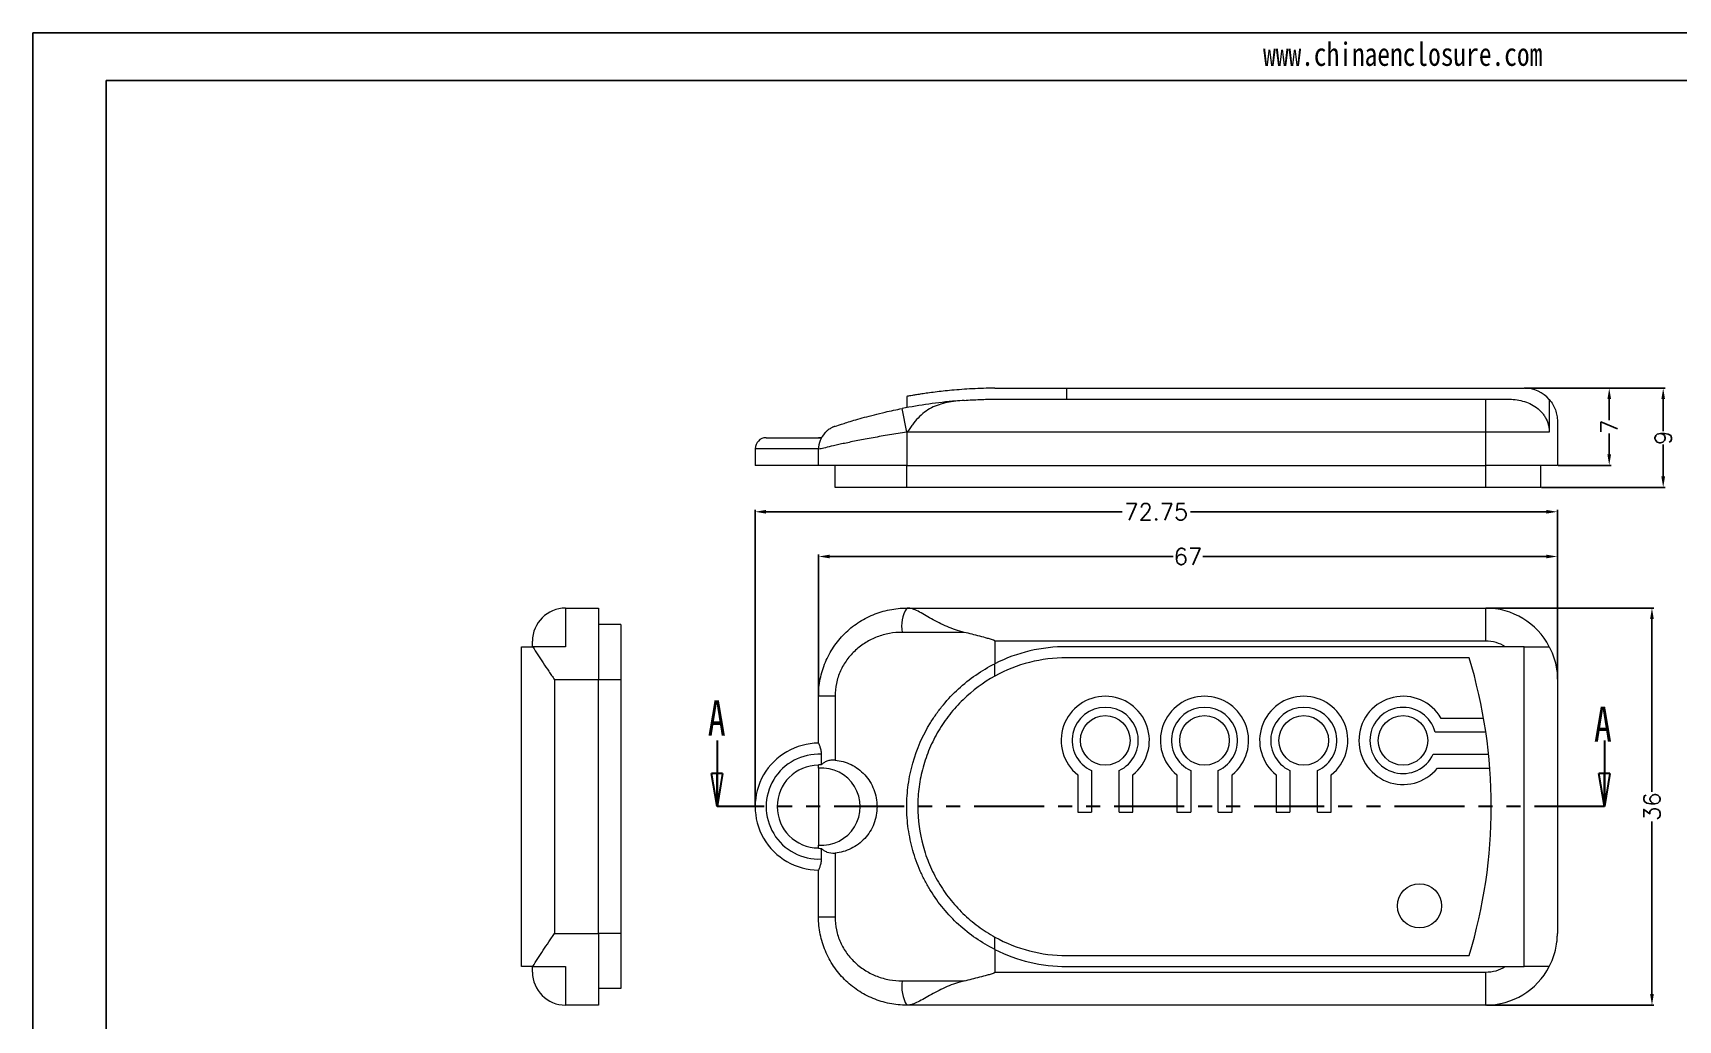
# Model space of a CAD drawing. Header units: inches. Extents: x 1494 to 2102, y 1089 to 1296.
# Drawn here: x 1494 to 1643.2, y 1180.7 to 1270.2 of the extents above; entities that cross this region are included whole.
import ezdxf

# ---------------------------------------------------------------- set-up
doc = ezdxf.new("R2010")
doc.units = ezdxf.units.IN
doc.linetypes.add('PHANTOM', pattern=[12.699999999999998, 6.35, -1.27, 1.27, -1.27, 1.27, -1.27])
doc.layers.add('文字', color=81, linetype='Continuous')
doc.styles.add('SLDTEXTSTYLE0', font='TXT', dxfattribs={"width": 0.75})
doc.styles.get("Standard").update_dxf_attribs({"font": 'txt', "bigfont": 'gbcbig.shx'})
doc.styles.add('宋体', font='', dxfattribs={"width": 0.8, "height": 3.5})
doc.styles.get('宋体').set_extended_font_data('SimSun')
doc.dimstyles.new('1.5', dxfattribs={"dimtxt": 1.5, "dimasz": 1, "dimexe": 0.18, "dimexo": 0.0625, "dimgap": 0.1, "dimtad": 0, "dimzin": 9, "dimdsep": 46, "dimtxsty": 'Standard', "dimcen": 0.5, "dimclrd": 3, "dimclre": 3, "dimadec": 0, "dimazin": 2, "dimtfac": 1, "dimtofl": 0, "dimtmove": 0, "dimatfit": 3, "dimfxl": 0, "dimtolj": 1, "dimtzin": 0, "dimarcsym": 0})

# ---------------------------------------------------------------- blocks, each defined once
blk = doc.blocks.new('_CLOSED')
at = {"color": 0, "linetype": 'ByBlock', "lineweight": -2}
for p, q in [((-1, 0.166667), (0, 0)), ((-1, 0.166667), (-1, -0.166667)), ((0, 0), (-1, -0.166667)), ((0, 0), (-1, 0))]:
    blk.add_line(p, q, dxfattribs=at)
blk = doc.blocks.new('*D107')
at = {"color": 3, "lineweight": -2}
for p, q in [((1565.228236561637, 1210.124779898724), (1565.228236561637, 1222.916693391607)), ((1566.228236561637, 1222.736693391607), (1597.377235360735, 1222.736693391607)), ((1631.226234159833, 1222.736693391607), (1600.077235360735, 1222.736693391607)), ((1632.226234159833, 1211.785548388621), (1632.226234159833, 1222.916693391607))]:
    blk.add_line(p, q, dxfattribs=at)
at = {"color": 3}
for points in [[(1566.228236561637, 1222.903360058274), (1566.228236561637, 1222.57002672494), (1565.228236561637, 1222.736693391607)], [(1631.226234159833, 1222.903360058274), (1631.226234159833, 1222.57002672494), (1632.226234159833, 1222.736693391607)]]:
    blk.add_solid(points, dxfattribs=at)
at = {"layer": 'Defpoints', "color": 0}
for p in [(1632.226234159833, 1222.736693391607), (1632.226234159833, 1211.723048388621), (1565.228236561637, 1210.062279898724)]:
    blk.add_point(p, dxfattribs=at)
at = {"color": 0, "insert": (1598.727235360735, 1222.736693391607), "char_height": 1.5, "attachment_point": 5}
blk.add_mtext('\\A1;67', dxfattribs=at)
blk = doc.blocks.new('*D108')
at = {"color": 3, "lineweight": -2}
for p, q in [((1625.790736561637, 1218.062279898724), (1640.983286377468, 1218.062279898724)), ((1640.803286377468, 1217.062279898724), (1640.803286377468, 1201.412279898724)), ((1640.803286377468, 1183.062279898724), (1640.803286377468, 1198.712279898725)), ((1625.790736561637, 1182.062279898724), (1640.983286377468, 1182.062279898724))]:
    blk.add_line(p, q, dxfattribs=at)
at = {"color": 3}
for points in [[(1640.636619710801, 1217.062279898724), (1640.969953044135, 1217.062279898724), (1640.803286377468, 1218.062279898724)], [(1640.636619710801, 1183.062279898724), (1640.969953044135, 1183.062279898724), (1640.803286377468, 1182.062279898724)]]:
    blk.add_solid(points, dxfattribs=at)
at = {"layer": 'Defpoints', "color": 0}
for p in [(1625.728236561637, 1218.062279898724), (1625.728236561637, 1182.062279898724), (1640.803286377468, 1182.062279898724)]:
    blk.add_point(p, dxfattribs=at)
at = {"color": 0, "insert": (1640.803286377468, 1200.062279898725), "char_height": 1.5, "attachment_point": 5, "rotation": 90}
blk.add_mtext('\\A1;36', dxfattribs=at)
blk = doc.blocks.new('*D109')
at = {"color": 3, "lineweight": -2}
for p, q in [((1629.290736561637, 1238.000797951901), (1637.109672543779, 1238.000797951901)), ((1636.929672543779, 1237.000797951901), (1636.929672543779, 1235.100797951901)), ((1636.929672543779, 1232.000797951901), (1636.929672543779, 1233.900797951901)), ((1632.290736561637, 1231.000797951901), (1637.109672543779, 1231.000797951901))]:
    blk.add_line(p, q, dxfattribs=at)
at = {"color": 3}
for points in [[(1636.763005877112, 1237.000797951901), (1637.096339210446, 1237.000797951901), (1636.929672543779, 1238.000797951901)], [(1636.763005877112, 1232.000797951901), (1637.096339210446, 1232.000797951901), (1636.929672543779, 1231.000797951901)]]:
    blk.add_solid(points, dxfattribs=at)
at = {"layer": 'Defpoints', "color": 0}
for p in [(1629.228236561637, 1238.000797951901), (1636.929672543779, 1238.000797951901), (1632.228236561637, 1231.000797951901)]:
    blk.add_point(p, dxfattribs=at)
at = {"color": 0, "insert": (1636.929672543779, 1234.500797951901), "char_height": 1.5, "attachment_point": 5, "rotation": 90}
blk.add_mtext('\\A1;7', dxfattribs=at)
blk = doc.blocks.new('*D110')
at = {"color": 3, "lineweight": -2}
for p, q in [((1629.290736561637, 1238.000797951901), (1642.002931222787, 1238.000797951901)), ((1641.822931222787, 1237.000797951901), (1641.822931222787, 1234.100797951901)), ((1641.822931222787, 1230.000797951901), (1641.822931222787, 1232.900797951901)), ((1630.790736561637, 1229.000797951901), (1642.002931222787, 1229.000797951901))]:
    blk.add_line(p, q, dxfattribs=at)
at = {"color": 3}
for points in [[(1641.65626455612, 1237.000797951901), (1641.989597889454, 1237.000797951901), (1641.822931222787, 1238.000797951901)], [(1641.65626455612, 1230.000797951901), (1641.989597889454, 1230.000797951901), (1641.822931222787, 1229.000797951901)]]:
    blk.add_solid(points, dxfattribs=at)
at = {"layer": 'Defpoints', "color": 0}
for p in [(1629.228236561637, 1238.000797951901), (1641.822931222787, 1238.000797951901), (1630.728236561637, 1229.000797951901)]:
    blk.add_point(p, dxfattribs=at)
at = {"color": 0, "insert": (1641.822931222787, 1233.500797951901), "char_height": 1.5, "attachment_point": 5, "rotation": 90}
blk.add_mtext('\\A1;9', dxfattribs=at)
blk = doc.blocks.new('*D136')
at = {"color": 3, "lineweight": -2}
for p, q in [((1559.478236561637, 1200.124779898724), (1559.478236561637, 1226.971323463191)), ((1560.478236561637, 1226.791323463191), (1592.753236561638, 1226.791323463191)), ((1631.228236561638, 1226.791323463191), (1598.953236561637, 1226.791323463191)), ((1632.228236561638, 1211.624779898724), (1632.228236561638, 1226.971323463191))]:
    blk.add_line(p, q, dxfattribs=at)
at = {"color": 3}
for points in [[(1560.478236561637, 1226.957990129857), (1560.478236561637, 1226.624656796524), (1559.478236561637, 1226.791323463191)], [(1631.228236561638, 1226.957990129857), (1631.228236561638, 1226.624656796524), (1632.228236561638, 1226.791323463191)]]:
    blk.add_solid(points, dxfattribs=at)
at = {"layer": 'Defpoints', "color": 0}
for p in [(1632.228236561638, 1226.791323463191), (1632.228236561638, 1211.562279898724), (1559.478236561637, 1200.062279898724)]:
    blk.add_point(p, dxfattribs=at)
at = {"color": 0, "insert": (1595.853236561637, 1226.791323463191), "char_height": 1.5, "attachment_point": 5}
blk.add_mtext('\\A1;72.75', dxfattribs=at)

msp = doc.modelspace()

# ---------------------------------------------------------------- linework, layer by layer
for p, q in [((1493.984291489863, 1270.203861969729), (1750.949491317433, 1270.203861969729)), ((1493.984291489863, 1270.203861969729), (1493.984291489863, 1088.511296435085)), ((1500.63353440846, 1265.877848504618), (1746.623477852322, 1265.877848504618)), ((1500.63353440846, 1265.877848504618), (1500.63353440846, 1092.837309900196))]:
    msp.add_line(p, q)
at = {"color": 7, "linetype": 'Continuous', "lineweight": 15}
for p, q in [((1573.228236561637, 1237.25085341516), (1573.228236561637, 1236.234265209667)), ((1581.219318687773, 1238.000797951901), (1581.219318687773, 1238.000758186873)), ((1581.219318687773, 1238.000797951901), (1587.728236561637, 1238.000797951901)), ((1581.228236561637, 1237.000797951901), (1625.728236561637, 1237.000797951901)), ((1587.728236561637, 1238.000797951901), (1587.728236561637, 1237.000797951901)), ((1587.728236561637, 1238.000797951901), (1629.228236561637, 1238.000797951901)), ((1625.728236561637, 1234.0007979519), (1625.728236561637, 1237.000797951901)), ((1625.728236561637, 1237.000797951901), (1627.531012199369, 1237.000797951901)), ((1631.494517858973, 1236.966496067418), (1631.494517858973, 1234.0007979519)), ((1573.228236561637, 1233.994003297047), (1572.809217154518, 1236.153730765145)), ((1573.263333805602, 1234.000797951901), (1573.228236561637, 1233.994003297047)), ((1573.228236561637, 1233.994003297047), (1573.228236561637, 1231.000797951901)), ((1625.728236561637, 1234.0007979519), (1573.263333805602, 1234.000797951901)), ((1625.728236561637, 1231.000797951901), (1625.728236561637, 1234.0007979519)), ((1631.494517858973, 1234.0007979519), (1625.728236561637, 1234.0007979519)), ((1632.228236561637, 1235.0007979519), (1632.228236561637, 1231.000797951901)), ((1559.478236561637, 1232.500797951901), (1559.478236561637, 1231.000797951901)), ((1560.478236561637, 1233.500797951901), (1565.493516322114, 1233.500797951901)), ((1565.493516322114, 1233.500797951901), (1565.228236561637, 1233.500797951901)), ((1565.228236561637, 1231.000797951901), (1565.228236561637, 1232.453488258077)), ((1565.228236561637, 1231.000797951901), (1559.478236561637, 1231.000797951901)), ((1573.228236561637, 1231.000797951901), (1565.228236561637, 1231.000797951901)), ((1566.728236561637, 1229.000797951901), (1566.728236561637, 1231.000797951901)), ((1573.228236561637, 1231.000797951901), (1625.728236561637, 1231.000797951901)), ((1573.228236561637, 1229.000797951901), (1573.228236561637, 1231.000797951901)), ((1632.228236561637, 1231.000797951901), (1625.728236561637, 1231.000797951901)), ((1625.728236561637, 1229.000797951901), (1625.728236561637, 1231.000797951901)), ((1630.728236561637, 1229.000797951901), (1630.728236561637, 1231.000797951901)), ((1573.228236561637, 1229.000797951901), (1566.728236561637, 1229.000797951901)), ((1625.728236561637, 1229.000797951901), (1573.228236561637, 1229.000797951901)), ((1630.728236561637, 1229.000797951901), (1625.728236561637, 1229.000797951901)), ((1542.285381777315, 1218.062279898724), (1542.285381777315, 1214.562279898724)), ((1542.285381777315, 1218.062279898724), (1545.285381777315, 1218.062279898724)), ((1545.285381777315, 1218.062279898724), (1545.285381777315, 1211.562279898724)), ((1573.228236561637, 1218.062279898724), (1573.263333805602, 1218.062279898724)), ((1573.263333805602, 1218.062279898724), (1625.728236561637, 1218.062279898724)), ((1625.728236561637, 1215.062279898724), (1625.728236561637, 1218.062279898724)), ((1547.285381777315, 1216.562279898724), (1545.285381777315, 1216.562279898724)), ((1547.285381777315, 1216.562279898724), (1547.285381777315, 1211.562279898724)), ((1538.285381777315, 1185.562279898724), (1538.285381777315, 1214.562279898724)), ((1538.285381777315, 1214.562279898724), (1539.319683661798, 1214.562279898724)), ((1539.285381777315, 1214.562279898724), (1539.285381777315, 1215.062279898724)), ((1542.285381777315, 1214.562279898724), (1539.319683661798, 1214.562279898724)), ((1578.442669467074, 1215.862279898725), (1572.809217154518, 1215.862279898725)), ((1581.228236561637, 1215.062279898724), (1581.228236561637, 1213.02376129554)), ((1625.728236561637, 1215.062279898724), (1581.228236561637, 1215.062279898724)), ((1629.228236561637, 1214.562279898724), (1587.728236561637, 1214.562279898724)), ((1629.228236561637, 1185.562279898724), (1629.228236561637, 1214.562279898724)), ((1629.228236561637, 1214.562279898724), (1631.494517858973, 1214.562279898724)), ((1581.219318687773, 1211.889536051835), (1581.219318687773, 1213.019285266914)), ((1624.228236561637, 1213.562279898724), (1587.728236561637, 1213.562279898724)), ((1545.285381777315, 1211.562279898724), (1541.285381777315, 1211.562279898724)), ((1541.285381777315, 1211.562279898724), (1541.285381777315, 1188.562279898724)), ((1545.285381777315, 1188.562279898724), (1545.285381777315, 1211.562279898724)), ((1547.285381777315, 1211.562279898724), (1545.285381777315, 1211.562279898724)), ((1547.285381777315, 1211.562279898724), (1547.285381777315, 1188.562279898724)), ((1632.228236561637, 1211.562279898724), (1632.228236561637, 1188.562279898724)), ((1566.720360489677, 1210.062279898724), (1565.228236561637, 1210.062279898724)), ((1565.228236561637, 1205.812279898724), (1565.228236561637, 1210.062279898724)), ((1566.720360489677, 1210.062279898724), (1566.720360489677, 1204.275965711064)), ((1625.535840183169, 1208.062279898724), (1621.692338176775, 1208.062279898724)), ((1625.736376954951, 1206.812279898724), (1621.132974071293, 1206.812279898724)), ((1565.493516322114, 1203.850948098596), (1565.493516322114, 1204.804866392262)), ((1620.955414590296, 1204.812279898724), (1625.98532104002, 1204.812279898724)), ((1565.228236561637, 1203.841140493684), (1565.228236561637, 1203.812279898724)), ((1565.228236561637, 1203.551653498762), (1565.228236561637, 1203.812279898724)), ((1565.228236561637, 1203.551653498762), (1565.228236561637, 1196.572906298687)), ((1588.728236561637, 1202.939780899525), (1588.728236561637, 1199.562279898724)), ((1589.978236561637, 1203.335101870066), (1589.978236561637, 1199.562279898724)), ((1592.478236561637, 1199.562279898724), (1592.478236561637, 1203.335101870066)), ((1593.728236561637, 1199.562279898724), (1593.728236561637, 1202.939780899525)), ((1597.728236561637, 1202.939780899525), (1597.728236561637, 1199.562279898724)), ((1598.978236561637, 1203.335101870066), (1598.978236561637, 1199.562279898724)), ((1601.478236561637, 1199.562279898724), (1601.478236561637, 1203.335101870066)), ((1602.728236561637, 1199.562279898724), (1602.728236561637, 1202.939780899525)), ((1606.728236561637, 1202.939780899525), (1606.728236561637, 1199.562279898724)), ((1607.978236561637, 1203.335101870066), (1607.978236561637, 1199.562279898724)), ((1610.478236561637, 1199.562279898724), (1610.478236561637, 1203.335101870066)), ((1611.728236561637, 1199.562279898724), (1611.728236561637, 1202.939780899525)), ((1621.350735560837, 1203.562279898724), (1626.096506598866, 1203.562279898724)), ((1588.728236561637, 1199.562279898724), (1589.978236561637, 1199.562279898724)), ((1592.478236561637, 1199.562279898724), (1593.728236561637, 1199.562279898724)), ((1597.728236561637, 1199.562279898724), (1598.978236561637, 1199.562279898724)), ((1601.478236561637, 1199.562279898724), (1602.728236561637, 1199.562279898724)), ((1606.728236561637, 1199.562279898724), (1607.978236561637, 1199.562279898724)), ((1610.478236561637, 1199.562279898724), (1611.728236561637, 1199.562279898724)), ((1565.228236561637, 1196.312279898724), (1565.228236561637, 1196.572906298687)), ((1565.228236561637, 1196.312279898724), (1565.228236561637, 1196.283419303765)), ((1565.493516322114, 1195.319693405187), (1565.493516322114, 1196.273611698853)), ((1566.720360489677, 1195.848594086385), (1566.720360489677, 1190.062279898724)), ((1565.228236561637, 1190.062279898724), (1565.228236561637, 1194.312279898724)), ((1565.228236561637, 1190.062279898724), (1566.720360489677, 1190.062279898724)), ((1541.285381777315, 1188.562279898724), (1545.285381777315, 1188.562279898724)), ((1545.285381777315, 1188.562279898724), (1545.285381777315, 1182.062279898724)), ((1547.285381777315, 1188.562279898724), (1545.285381777315, 1188.562279898724)), ((1547.285381777315, 1188.562279898724), (1547.285381777315, 1183.562279898724)), ((1581.219318687773, 1187.105274530535), (1581.219318687773, 1188.235023745614)), ((1581.228236561637, 1187.100798501909), (1581.228236561637, 1185.062279898724)), ((1587.728236561637, 1186.562279898724), (1624.228236561637, 1186.562279898724)), ((1539.319683661798, 1185.562279898724), (1538.285381777315, 1185.562279898724)), ((1539.285381777315, 1185.062279898724), (1539.285381777315, 1185.562279898724)), ((1539.319683661798, 1185.562279898724), (1542.285381777315, 1185.562279898724)), ((1542.285381777315, 1185.562279898724), (1542.285381777315, 1182.062279898724)), ((1581.228236561637, 1185.062279898724), (1625.728236561637, 1185.062279898724)), ((1587.728236561637, 1185.562279898724), (1629.228236561637, 1185.562279898724)), ((1625.728236561637, 1182.062279898724), (1625.728236561637, 1185.062279898724)), ((1631.494517858973, 1185.562279898724), (1629.228236561637, 1185.562279898724)), ((1547.285381777315, 1183.562279898724), (1545.285381777315, 1183.562279898724)), ((1572.809217154518, 1184.262279898725), (1578.442669467074, 1184.262279898725)), ((1545.285381777315, 1182.062279898724), (1542.285381777315, 1182.062279898724)), ((1573.263333805602, 1182.062279898724), (1573.228236561637, 1182.062279898724)), ((1625.728236561637, 1182.062279898724), (1573.263333805602, 1182.062279898724))]:
    msp.add_line(p, q, dxfattribs=at)
at = {"color": 8, "linetype": 'Continuous', "lineweight": 15}
msp.add_line((1565.228745303898, 1232.500797951901), (1559.478236561637, 1232.500797951901), dxfattribs=at)
at = {"color": 7, "linetype": 'Continuous', "lineweight": 30}
for p, q in [((1556.024056333043, 1206.062279898724), (1556.024056333043, 1200.062279898724)), ((1636.49302795158, 1206.062279898724), (1636.49302795158, 1200.062279898724))]:
    msp.add_line(p, q, dxfattribs=at)
at = {"color": 1, "linetype": 'PHANTOM', "lineweight": 30}
msp.add_line((1636.49302795158, 1200.062279898724), (1556.024056333043, 1200.062279898724), dxfattribs=at)
at = {"color": 7, "linetype": 'Continuous', "lineweight": 15}
for centre, radius in [((1591.228236561637, 1206.062279898724), 2.25), ((1600.228236561637, 1206.062279898724), 2.25), ((1609.228236561637, 1206.062279898724), 2.25), ((1618.228236561637, 1206.062279898724), 2.25), ((1619.728236561637, 1191.062279898724), 2)]:
    msp.add_circle(centre, radius, dxfattribs=at)
for centre, radius, start, end in [((1581.641795454718, 1190.628483855469), 46.37415816611811, 94.90984323672271, 100.9798269875997), ((1629.228236561637, 1235.0007979519), 3.000000000000262, 40.93729724836677, 90), ((1567.428236561638, 1232.453488258077), 2.200000000000052, 137.5171641559678, 180), ((1560.478236561637, 1232.500797951901), 1, 90, 180), ((1542.285381777315, 1215.062279898724), 3, 90, 180), ((1575.896837348199, 1216.414105284545), 3.136544231613102, 148.2997952132118, 190.1330270839661), ((1625.728236561637, 1211.562279898724), 6.500000000000012, 27.48642625037327, 90), ((1587.728236561637, 1200.062279898724), 14.50000000000006, 90, 116.6725467079777), ((1625.728236561637, 1211.562279898724), 3.500000000000001, 58.99728086612853, 90), ((1587.728236561637, 1200.062279898724), 13.50000000000006, 90, 118.8253973372778), ((1579.665736561637, 1200.062279898724), 46.56249999999991, 343.1460619570432, 16.85393804295678), ((1591.228236561637, 1206.062279898724), 3.999999999999996, 308.6821874534936, 231.3178125465065), ((1600.228236561637, 1206.062279898724), 3.999999999999996, 308.6821874534936, 231.3178125465065), ((1609.228236561637, 1206.062279898724), 3.999999999999996, 308.6821874534936, 231.3178125465065), ((1618.228236561637, 1206.062279898724), 3.999999999999996, 29.9999999999961, 321.3178125465064), ((1591.228236561637, 1206.062279898724), 3.000000000000075, 294.6243183521657, 245.3756816478458), ((1600.228236561637, 1206.062279898724), 3.000000000000075, 294.6243183521657, 245.3756816478458), ((1609.228236561637, 1206.062279898724), 3.000000000000075, 294.6243183521657, 245.3756816478458), ((1618.228236561637, 1206.062279898724), 3.000000000000048, 14.47751218593027, 335.3756816478343), ((1565.228236561637, 1200.062279898724), 5.750000000000015, 89.99493064618383, 270.0050693538162), ((1565.228236561637, 1200.062279898724), 4.750000000000045, 86.79845830757228, 273.2015416924277), ((1565.228236561637, 1200.062279898724), 3.75, 90, 270), ((1565.500765237855, 1200.062279898724), 3.788675134594857, 90.10962474127305, 94.12498820135659), ((1565.500765237855, 1200.062279898724), 3.500000000000007, 265.5341243215019, 94.46587567849807), ((1565.500765237855, 1200.062279898724), 3.788675134594801, 265.8750117986564, 269.890375258727), ((1587.728236561637, 1200.062279898724), 13.5, 241.1746026627222, 270), ((1587.728236561637, 1200.062279898724), 14.5, 243.3274532920223, 270), ((1542.285381777315, 1185.062279898724), 3, 180, 270), ((1625.728236561637, 1188.562279898724), 6.500000000000012, 270, 332.5135737496267), ((1625.728236561637, 1188.562279898724), 3.500000000000001, 270, 301.0027191338715), ((1576.125514893327, 1183.754009208078), 3.355021577784586, 171.286396747616, 210.2807809551993)]:
    msp.add_arc(centre, radius, start, end, dxfattribs=at)
for points, knots in [([(1581.219318687773, 1238.000758186873), (1580.867858262051, 1237.995304699489), (1580.162418537941, 1237.984358640264), (1579.159724420427, 1237.940662459244), (1578.202573767067, 1237.880801852575), (1577.317100890322, 1237.807353228167), (1576.511082312078, 1237.726060490359), (1575.784467971598, 1237.640860073434), (1575.133156126159, 1237.554761082915), (1574.570907123032, 1237.472942280024), (1574.103098540153, 1237.399607014454), (1573.730508077037, 1237.337785413805), (1573.451409334713, 1237.289440730142), (1573.287116719439, 1237.260177480195), (1573.218122295652, 1237.247718230708), (1573.233225233731, 1237.250438923818), (1573.235526131636, 1237.25085341516)], [0, 0, 0, 0, 0.07442487818718833, 0.14938315011503, 0.226001020385357, 0.3031835832948264, 0.3776049155836823, 0.4525333751328852, 0.5290551670100476, 0.6061278420778479, 0.6812936011890622, 0.7569882652837088, 0.8343646459933819, 0.9123285375357524, 0.9866434541902336, 1, 1, 1, 1]), ([(1578.442669467074, 1236.892164410861), (1577.903219533115, 1236.854861535646), (1577.382325700095, 1236.798271862409), (1576.634684428277, 1236.6444292366), (1576.391072194402, 1236.58139726691), (1575.91517441529, 1236.421940026015), (1575.683555804758, 1236.32523353264), (1575.244694221754, 1236.096284540917), (1575.035582061801, 1235.96349483663), (1574.633693869448, 1235.656542067682), (1574.440466085536, 1235.481280688821), (1574.078753539741, 1235.10343486955), (1573.90817503172, 1234.899521288093), (1573.660772161155, 1234.574359546362), (1573.579712953823, 1234.462758307633), (1573.419155085763, 1234.233689250012), (1573.339315299323, 1234.115420780912), (1573.263333805602, 1234.0007979519)], [0, 0, 0, 0, 0.249999999999999, 0.249999999999999, 0.3749999999999992, 0.3749999999999992, 0.4999999999999994, 0.4999999999999994, 0.6249999999999997, 0.6249999999999997, 0.7499999999999999, 0.7499999999999999, 0.875, 0.875, 0.9375, 0.9375, 1, 1, 1, 1]), ([(1578.442669467074, 1236.892164410861), (1578.913093149555, 1236.92469413201), (1579.383647828174, 1236.950019353897), (1580.088818515633, 1236.977228630788), (1580.323820666248, 1236.984501863753), (1580.675241956866, 1236.992716290933), (1580.792273892133, 1236.995005664134), (1580.966445334602, 1236.997760529869), (1581.024354114606, 1236.998566283596), (1581.109631604231, 1236.999597227894), (1581.137867830739, 1236.999911855377), (1581.178454051463, 1237.000329229644), (1581.191792891194, 1237.000460163681), (1581.215743474704, 1237.000686399093), (1581.228236561637, 1237.000797951901), (1581.228236561637, 1237.000797951901)], [0, 0, 0, 0, 0.5000000000000052, 0.5000000000000052, 0.750000000000006, 0.750000000000006, 0.8750000000000048, 0.8750000000000048, 0.9375000000000022, 0.9375000000000022, 0.9687499999999996, 0.9687499999999996, 0.9843749999999999, 0.9843749999999999, 1, 1, 1, 1]), ([(1627.531012199369, 1237.000797951901), (1627.996336669523, 1237.000797951901), (1628.457764034399, 1236.971036992439), (1629.136092376653, 1236.820912296791), (1629.361834501302, 1236.752524438424), (1629.791872453549, 1236.576855412043), (1629.997408251739, 1236.469755240474), (1630.386350000726, 1236.210596753256), (1630.566069253024, 1236.060434100356), (1630.804300524981, 1235.80912554815), (1630.878890334177, 1235.720706770924), (1631.017840392465, 1235.534003279261), (1631.082516754323, 1235.435013873497), (1631.254898758671, 1235.131006396075), (1631.34305108563, 1234.917260365595), (1631.433543035981, 1234.579374851297), (1631.456625975862, 1234.463346128153), (1631.486970168004, 1234.232437921007), (1631.494517858973, 1234.116739075946), (1631.494517858973, 1234.0007979519)], [0, 0, 0, 0, 0.2499999999999969, 0.2499999999999969, 0.3749999999999954, 0.3749999999999954, 0.4999999999999938, 0.4999999999999938, 0.6249999999999921, 0.6249999999999921, 0.6874999999999927, 0.6874999999999927, 0.7499999999999932, 0.7499999999999932, 0.8749999999999966, 0.8749999999999966, 0.9374999999999983, 0.9374999999999983, 1, 1, 1, 1]), ([(1631.494517858973, 1236.966496067418), (1631.746568517007, 1236.675903281184), (1631.926328842367, 1236.359022272377), (1632.107447487474, 1235.861764420212), (1632.152807626569, 1235.691732006193), (1632.198123579485, 1235.433692334544), (1632.209416105394, 1235.347371503931), (1632.224474208833, 1235.174304898752), (1632.228236561637, 1235.086642604693), (1632.228236561637, 1235.0007979519)], [0, 0, 0, 0, 0.4999999999999997, 0.4999999999999997, 0.7500000000000002, 0.7500000000000002, 0.8750000000000001, 0.8750000000000001, 1, 1, 1, 1]), ([(1566.76835925119, 1234.552796710903), (1566.776765937471, 1234.555665671397), (1566.805670223792, 1234.565529873867), (1567.020815540395, 1234.637859217009), (1567.404682610542, 1234.763992918069), (1567.937676480374, 1234.933026395281), (1568.598747529109, 1235.132646437096), (1569.386669248776, 1235.356935878716), (1570.279525725804, 1235.592520631438), (1571.17714667048, 1235.809382973059), (1572.027106917275, 1235.997843224466), (1572.548515741181, 1236.101768650035), (1572.809217154518, 1236.153730765145)], [0, 0, 0, 0, 0.04339574836082463, 0.149205417420261, 0.255927077676723, 0.3626931522773123, 0.4740738861733184, 0.5854916862359708, 0.7034893037311871, 0.8215020517979835, 0.9107520524384833, 1, 1, 1, 1]), ([(1573.228236561637, 1233.994003297047), (1572.700830257636, 1233.919817885667), (1572.180735151115, 1233.841415581159), (1571.411241977954, 1233.717954725111), (1571.155363593681, 1233.675622072069), (1570.655202080713, 1233.590477653142), (1570.410503967148, 1233.547612795924), (1569.692101834564, 1233.418483455718), (1569.233940063247, 1233.331656199126), (1568.360353727431, 1233.15887471378), (1567.956322554154, 1233.07517524859), (1567.403434033574, 1232.956884437211), (1567.227723725903, 1232.918604814846), (1566.89387363275, 1232.844795271232), (1566.735380427091, 1232.809180025794), (1566.296433602187, 1232.709309104305), (1566.048709836659, 1232.651224389407), (1565.744836325113, 1232.578974144585), (1565.654515409542, 1232.55728577068), (1565.499949573333, 1232.519957785981), (1565.435664533763, 1232.504311661624), (1565.280936096084, 1232.466527313198), (1565.228236561637, 1232.453488258077), (1565.228236561637, 1232.453488258077)], [0, 0, 0, 0, 0.1250000000000008, 0.1250000000000008, 0.1875000000000008, 0.1875000000000008, 0.2500000000000008, 0.2500000000000008, 0.3750000000000011, 0.3750000000000011, 0.5000000000000014, 0.5000000000000014, 0.5625000000000011, 0.5625000000000011, 0.6250000000000007, 0.6250000000000007, 0.7500000000000007, 0.7500000000000007, 0.8125000000000004, 0.8125000000000004, 0.8750000000000002, 0.8750000000000002, 1, 1, 1, 1]), ([(1566.714733823434, 1234.538425325871), (1566.701955636945, 1234.533807565685), (1566.679091332182, 1234.525544900535), (1566.634555458465, 1234.508388088983), (1566.576724033236, 1234.484775535725), (1566.4987233262, 1234.450085574219), (1566.393592564103, 1234.397803564892), (1566.255193401225, 1234.318227046938), (1566.080364881837, 1234.195817099711), (1565.924467317971, 1234.066301193462), (1565.83761759301, 1233.965884548173), (1565.810770510286, 1233.934843644081)], [0, 0, 0, 0, 0.1333942686606602, 0.2386854515506111, 0.3155153634173549, 0.3818454720399195, 0.4642705363811786, 0.5764284295083423, 0.7213785406851786, 0.9138722273403802, 1, 1, 1, 1]), ([(1565.228236561637, 1210.062279898724), (1565.228236561637, 1210.595109801284), (1565.280936096084, 1211.118779597538), (1565.435664533763, 1211.891149841131), (1565.499949573333, 1212.146401276508), (1565.654515409542, 1212.65240144051), (1565.744836325113, 1212.902668561982), (1566.048709836659, 1213.630296636189), (1566.296433602187, 1214.09033335091), (1566.735380427091, 1214.743262267487), (1566.89387363275, 1214.955595036196), (1567.227723725903, 1215.359687987371), (1567.403434033574, 1215.55219937527), (1567.956322554154, 1216.101906054146), (1568.360353727431, 1216.43244010355), (1569.233940063247, 1217.01359774541), (1569.692101834564, 1217.257024955347), (1570.410503967148, 1217.554111072437), (1570.655202080713, 1217.641712101911), (1571.155363593681, 1217.793482691398), (1571.411241977954, 1217.857594137505), (1572.180735151115, 1218.010632834324), (1572.700830257636, 1218.062279898724), (1573.228236561637, 1218.062279898724)], [0, 0, 0, 0, 0.1249999999999991, 0.1249999999999991, 0.1874999999999988, 0.1874999999999988, 0.2499999999999984, 0.2499999999999984, 0.3749999999999985, 0.3749999999999985, 0.437499999999998, 0.437499999999998, 0.4999999999999976, 0.4999999999999976, 0.6249999999999978, 0.6249999999999978, 0.7499999999999981, 0.7499999999999981, 0.8124999999999984, 0.8124999999999984, 0.8749999999999987, 0.8749999999999987, 1, 1, 1, 1]), ([(1578.442669467074, 1215.862279898725), (1577.903219533115, 1215.9971002515), (1577.382325700095, 1216.17071473703), (1576.634684428277, 1216.485247097308), (1576.391072194402, 1216.598946342199), (1575.91517441529, 1216.839611505398), (1575.683555804759, 1216.966394571719), (1575.244694221754, 1217.215786205233), (1575.035582061801, 1217.339304163977), (1574.633693869448, 1217.571369372804), (1574.440466085536, 1217.679909215972), (1574.078753539741, 1217.860136972391), (1573.90817503172, 1217.933141792562), (1573.660772161155, 1218.009043379136), (1573.579712953823, 1218.028740603946), (1573.419155085763, 1218.055448475527), (1573.339315299323, 1218.062279898724), (1573.263333805602, 1218.062279898724)], [0, 0, 0, 0, 0.2499999999999998, 0.2499999999999998, 0.3749999999999997, 0.3749999999999997, 0.4999999999999996, 0.4999999999999996, 0.6249999999999994, 0.6249999999999994, 0.7499999999999993, 0.7499999999999993, 0.8749999999999992, 0.8749999999999992, 0.9374999999999996, 0.9374999999999996, 1, 1, 1, 1]), ([(1539.319683661798, 1214.562279898724), (1539.610276448032, 1214.077814900258), (1539.927157456839, 1213.586854360518), (1540.424415309004, 1212.835849834624), (1540.594447723023, 1212.582433482386), (1540.852487394672, 1212.200260033165), (1540.938808225285, 1212.072810985365), (1541.111874830463, 1211.817675082685), (1541.199537124522, 1211.688639883846), (1541.285381777315, 1211.562279898724)], [0, 0, 0, 0, 0.4999999999999984, 0.4999999999999984, 0.7499999999999988, 0.7499999999999988, 0.8749999999999993, 0.8749999999999993, 1, 1, 1, 1]), ([(1572.809217154518, 1215.862279898725), (1572.421378272692, 1215.862279898725), (1572.037213521381, 1215.827303309457), (1571.276138092757, 1215.687549452455), (1570.899134922942, 1215.581821705283), (1570.181131701997, 1215.307158316718), (1569.836287772679, 1215.137769821497), (1569.175827337909, 1214.731492813232), (1568.865867602454, 1214.497531772827), (1568.440178124558, 1214.106402875519), (1568.30436578669, 1213.968978981334), (1568.045325047235, 1213.679422166758), (1567.921512043166, 1213.526404403197), (1567.576534758473, 1213.052769108109), (1567.380165882564, 1212.716858242901), (1567.056798286612, 1212.002894533078), (1566.930314868052, 1211.622335949433), (1566.763342487196, 1210.854177975322), (1566.720360489677, 1210.462351650824), (1566.720360489677, 1210.062279898724)], [0, 0, 0, 0, 0.1250000000000005, 0.1250000000000005, 0.250000000000001, 0.250000000000001, 0.3750000000000015, 0.3750000000000015, 0.500000000000002, 0.500000000000002, 0.5625000000000019, 0.5625000000000019, 0.6250000000000018, 0.6250000000000018, 0.7500000000000012, 0.7500000000000012, 0.8750000000000006, 0.8750000000000006, 1, 1, 1, 1]), ([(1581.228236561637, 1215.062279898724), (1581.228236561637, 1215.07788876208), (1581.215563031008, 1215.089947630386), (1581.191319153839, 1215.108545006128), (1581.177909428668, 1215.116058957313), (1581.137344308473, 1215.136708191043), (1581.10912829444, 1215.148025073625), (1581.023705815379, 1215.180159107747), (1580.965849431431, 1215.198614142463), (1580.791731364377, 1215.252170446739), (1580.674714574484, 1215.284836756779), (1580.323311011069, 1215.381281211144), (1580.08838138234, 1215.442738199272), (1579.383435973065, 1215.625624886766), (1578.912808188276, 1215.744781935975), (1578.442669467074, 1215.862279898725)], [0, 0, 0, 0, 0.01562500000000131, 0.01562500000000131, 0.03125000000000262, 0.03125000000000262, 0.06250000000000444, 0.06250000000000444, 0.1250000000000047, 0.1250000000000047, 0.2500000000000019, 0.2500000000000019, 0.5000000000000003, 0.5000000000000003, 1, 1, 1, 1]), ([(1631.494517858973, 1214.562279898724), (1631.746568517007, 1214.077814900258), (1631.926328842367, 1213.586854360518), (1632.107447487474, 1212.835849834624), (1632.152807626569, 1212.582433482386), (1632.198123579485, 1212.200260033165), (1632.209416105394, 1212.072810985365), (1632.224474208833, 1211.817675082685), (1632.228236561637, 1211.688639883846), (1632.228236561637, 1211.562279898724)], [0, 0, 0, 0, 0.4999999999999984, 0.4999999999999984, 0.7499999999999988, 0.7499999999999988, 0.8749999999999993, 0.8749999999999993, 1, 1, 1, 1]), ([(1581.219318687773, 1187.105274530535), (1580.013318026007, 1187.711105819494), (1578.919821264692, 1188.467181021315), (1577.442161158872, 1189.820562400487), (1576.975963765987, 1190.311253766711), (1576.127079007336, 1191.338345906564), (1575.740495357046, 1191.877809808492), (1575.216786527501, 1192.725796374253), (1575.051612437267, 1193.014946971566), (1574.740373686951, 1193.606498108336), (1574.593799437042, 1193.91011292515), (1574.188003712605, 1194.831363860711), (1573.962617205718, 1195.458051701986), (1573.599325683943, 1196.735859758412), (1573.461423826375, 1197.386980435996), (1573.321958399336, 1198.382564827651), (1573.286692731853, 1198.718917960182), (1573.239980976697, 1199.389034333613), (1573.228368126785, 1199.723237970938), (1573.227976762024, 1200.723341144823), (1573.273485805873, 1201.386743929292), (1573.410286283958, 1202.376865377979), (1573.467349222023, 1202.706072654655), (1573.604880495374, 1203.362789143527), (1573.685644567926, 1203.691038593433), (1574.142182599875, 1205.303044233107), (1574.675964741305, 1206.519016952247), (1575.555246110703, 1207.947765413079), (1575.741656978132, 1208.228274922683), (1576.130385425277, 1208.771551616949), (1576.333342968247, 1209.035391495918), (1576.967610138703, 1209.803955624571), (1577.42419023657, 1210.285835520162), (1578.405793607662, 1211.188218851624), (1578.934290673614, 1211.610751568801), (1580.038977825793, 1212.373899706422), (1580.616389813991, 1212.716405518723), (1581.219318687773, 1213.019285266914)], [0, 0, 0, 0, 0.1249999999999998, 0.1249999999999998, 0.1874999999999997, 0.1874999999999997, 0.2499999999999995, 0.2499999999999995, 0.2812499999999994, 0.2812499999999994, 0.3124999999999994, 0.3124999999999994, 0.3749999999999993, 0.3749999999999993, 0.4374999999999992, 0.4374999999999992, 0.4687499999999991, 0.4687499999999991, 0.499999999999999, 0.499999999999999, 0.5624999999999988, 0.5624999999999988, 0.5937499999999988, 0.5937499999999988, 0.6249999999999987, 0.6249999999999987, 0.7499999999999986, 0.7499999999999986, 0.7812499999999986, 0.7812499999999986, 0.8124999999999987, 0.8124999999999987, 0.8749999999999991, 0.8749999999999991, 0.9374999999999996, 0.9374999999999996, 1, 1, 1, 1]), ([(1581.219318687773, 1211.889536051835), (1580.156207216845, 1211.3044717592), (1579.195516001781, 1210.592409489807), (1577.902454709559, 1209.339361785545), (1577.49445767705, 1208.887248476439), (1576.751620595224, 1207.944170698663), (1576.414096963985, 1207.451261271837), (1575.805715372435, 1206.423120178152), (1575.53485054108, 1205.887893661561), (1575.062391042879, 1204.773202913912), (1574.86562559715, 1204.204830310142), (1574.549767293821, 1203.051499277107), (1574.430350494124, 1202.465753235831), (1574.269492413938, 1201.275813546184), (1574.228383740511, 1200.667258298654), (1574.227943408937, 1198.862202810779), (1574.385698486075, 1197.676594865762), (1574.863537243246, 1195.925165531081), (1575.061215667591, 1195.355463811336), (1575.526951430317, 1194.253994682335), (1575.79551013921, 1193.720395779082), (1576.404674249032, 1192.687566981464), (1576.748167570186, 1192.185165287862), (1577.491190583552, 1191.241070271226), (1577.891345696065, 1190.797161125102), (1578.748142146308, 1189.964520143101), (1579.204777502843, 1189.575783497433), (1580.176874760119, 1188.855456261145), (1580.687807100534, 1188.527531595749), (1581.219318687773, 1188.235023745614)], [0, 0, 0, 0, 0.1249999999999997, 0.1249999999999997, 0.1874999999999997, 0.1874999999999997, 0.2499999999999997, 0.2499999999999997, 0.3124999999999997, 0.3124999999999997, 0.3749999999999998, 0.3749999999999998, 0.4374999999999998, 0.4374999999999998, 0.4999999999999998, 0.4999999999999998, 0.6249999999999998, 0.6249999999999998, 0.6874999999999997, 0.6874999999999997, 0.7499999999999998, 0.7499999999999998, 0.8124999999999998, 0.8124999999999998, 0.8749999999999999, 0.8749999999999999, 0.9374999999999999, 0.9374999999999999, 1, 1, 1, 1]), ([(1565.493516322114, 1204.804866392262), (1565.493516322114, 1204.939834890391), (1565.478243231649, 1205.071776181174), (1565.428937527042, 1205.314288885844), (1565.395282904196, 1205.424535823711), (1565.329083298419, 1205.607924209987), (1565.296064635355, 1205.682832477434), (1565.24751061708, 1205.784485841832), (1565.231647100517, 1205.812279619477), (1565.228745303898, 1205.812279876219)], [0, 0, 0, 0, 0.25, 0.25, 0.5, 0.5, 0.75, 0.75, 1, 1, 1, 1]), ([(1566.720360489677, 1204.275965711064), (1566.583406758652, 1204.287631480449), (1566.453642366383, 1204.283350695986), (1566.207511393509, 1204.248547459454), (1566.091363225852, 1204.217552439991), (1565.883719396889, 1204.13750996832), (1565.789498763165, 1204.087613330896), (1565.624812019832, 1203.976597253529), (1565.554104333114, 1203.915684463132), (1565.493516322114, 1203.850948098596)], [0, 0, 0, 0, 0.25, 0.25, 0.5, 0.5, 0.75, 0.75, 1, 1, 1, 1]), ([(1566.720360489677, 1204.275965711064), (1566.9712969754, 1204.25459084854), (1567.218446141436, 1204.210562285235), (1567.704960486971, 1204.076897242755), (1567.946814004468, 1203.98593499097), (1568.407773883574, 1203.760879732946), (1568.626428770112, 1203.627704092088), (1569.039674746565, 1203.319904201389), (1569.236084820496, 1203.142984364118), (1569.589188584504, 1202.758606821762), (1569.747021494239, 1202.551039809475), (1570.024774130044, 1202.105027142915), (1570.144784993067, 1201.864964633846), (1570.335674939113, 1201.373443096144), (1570.408242335083, 1201.119806568519), (1570.506557812309, 1200.596475285913), (1570.531315731216, 1200.32927050685), (1570.531639575098, 1199.800574203504), (1570.507654828705, 1199.536259528284), (1570.409662887365, 1199.010038175356), (1570.337168991749, 1198.755881943138), (1570.147153074248, 1198.26479295613), (1570.028116001663, 1198.025600082687), (1569.749891971037, 1197.577443757032), (1569.592046940712, 1197.369528273307), (1569.239981493352, 1196.985362254182), (1569.043713641257, 1196.808014926182), (1568.629574594147, 1196.498853837141), (1568.410634231467, 1196.365295399305), (1567.949596024744, 1196.139766916337), (1567.707781449245, 1196.048594471198), (1567.220350336486, 1195.914365299702), (1566.972422872173, 1195.870064853211), (1566.720360489677, 1195.848594086385)], [0, 0, 0, 0, 0.06250000000000007, 0.06250000000000007, 0.1250000000000001, 0.1250000000000001, 0.1875000000000003, 0.1875000000000003, 0.2500000000000004, 0.2500000000000004, 0.3125000000000005, 0.3125000000000005, 0.3750000000000007, 0.3750000000000007, 0.4375000000000007, 0.4375000000000007, 0.5000000000000008, 0.5000000000000008, 0.5625000000000009, 0.5625000000000009, 0.6250000000000009, 0.6250000000000009, 0.6875000000000009, 0.6875000000000009, 0.7500000000000009, 0.7500000000000009, 0.8125000000000008, 0.8125000000000008, 0.8750000000000008, 0.8750000000000008, 0.9375000000000007, 0.9375000000000007, 1, 1, 1, 1]), ([(1565.228745303898, 1194.312279921231), (1565.231646573807, 1194.312280177926), (1565.247284542302, 1194.339619524622), (1565.29606447574, 1194.441708190911), (1565.329055969415, 1194.516564292703), (1565.395284166971, 1194.700023060684), (1565.428936694012, 1194.810423636615), (1565.478030760998, 1195.051582426217), (1565.493516322114, 1195.18472863621), (1565.493516322114, 1195.319693405187)], [0, 0, 0, 0, 0.25, 0.25, 0.5, 0.5, 0.75, 0.75, 1, 1, 1, 1]), ([(1565.493516322114, 1196.273611698853), (1565.553941035363, 1196.209049812775), (1565.625947167096, 1196.147095385187), (1565.790255021829, 1196.036539800828), (1565.882467099815, 1195.987618698129), (1566.194716276868, 1195.866995815315), (1566.44716659338, 1195.825323329409), (1566.720360489677, 1195.848594086385)], [0, 0, 0, 0, 0.2499999999999978, 0.2499999999999978, 0.4999999999999957, 0.4999999999999957, 1, 1, 1, 1]), ([(1573.228236561637, 1182.062279898724), (1572.700830257636, 1182.062279898724), (1572.180735151115, 1182.113926963125), (1571.411241977954, 1182.266965659944), (1571.155363593681, 1182.331077106051), (1570.655202080713, 1182.482847695538), (1570.410503967148, 1182.570448725013), (1569.692101834564, 1182.867534842102), (1569.233940063247, 1183.110962052039), (1568.360353727431, 1183.692119693899), (1567.956322554154, 1184.022653743303), (1567.403434033574, 1184.572360422179), (1567.227723725903, 1184.764871810078), (1566.89387363275, 1185.168964761254), (1566.735380427091, 1185.381297529962), (1566.296433602187, 1186.034226446539), (1566.048709836659, 1186.49426316126), (1565.744836325113, 1187.221891235467), (1565.654515409542, 1187.472158356939), (1565.499949573333, 1187.978158520941), (1565.435664533763, 1188.233409956319), (1565.280936096084, 1189.005780199911), (1565.228236561637, 1189.529449996165), (1565.228236561637, 1190.062279898724)], [0, 0, 0, 0, 0.1250000000000008, 0.1250000000000008, 0.1875000000000008, 0.1875000000000008, 0.2500000000000008, 0.2500000000000008, 0.3750000000000011, 0.3750000000000011, 0.5000000000000014, 0.5000000000000014, 0.5625000000000011, 0.5625000000000011, 0.6250000000000007, 0.6250000000000007, 0.7500000000000007, 0.7500000000000007, 0.8125000000000004, 0.8125000000000004, 0.8750000000000002, 0.8750000000000002, 1, 1, 1, 1]), ([(1566.720360489677, 1190.062279898724), (1566.720360489677, 1189.662208146625), (1566.763342487196, 1189.270381822127), (1566.930314868052, 1188.502223848016), (1567.056798286612, 1188.121665264371), (1567.380165882564, 1187.407701554548), (1567.576534758473, 1187.07179068934), (1567.921512043166, 1186.598155394252), (1568.045325047235, 1186.445137630692), (1568.30436578669, 1186.155580816115), (1568.440178124558, 1186.01815692193), (1568.865867602454, 1185.627028024622), (1569.175827337909, 1185.393066984217), (1569.836287772679, 1184.986789975952), (1570.181131701997, 1184.817401480731), (1570.899134922942, 1184.542738092166), (1571.276138092757, 1184.437010344994), (1572.037213521381, 1184.297256487993), (1572.421378272692, 1184.262279898725), (1572.809217154518, 1184.262279898725)], [0, 0, 0, 0, 0.1250000000000006, 0.1250000000000006, 0.2500000000000012, 0.2500000000000012, 0.3750000000000018, 0.3750000000000018, 0.4375000000000018, 0.4375000000000018, 0.5000000000000019, 0.5000000000000019, 0.6250000000000013, 0.6250000000000013, 0.7500000000000008, 0.7500000000000008, 0.8750000000000004, 0.8750000000000004, 1, 1, 1, 1]), ([(1539.319683661798, 1185.562279898724), (1539.610276448032, 1186.046744897191), (1539.927157456839, 1186.537705436931), (1540.424415309004, 1187.288709962825), (1540.594447723023, 1187.542126315063), (1540.852487394672, 1187.924299764284), (1540.938808225285, 1188.051748812084), (1541.111874830463, 1188.306884714764), (1541.199537124522, 1188.435919913603), (1541.285381777315, 1188.562279898724)], [0, 0, 0, 0, 0.4999999999999997, 0.4999999999999997, 0.7500000000000002, 0.7500000000000002, 0.8750000000000001, 0.8750000000000001, 1, 1, 1, 1]), ([(1631.494517858973, 1185.562279898724), (1631.746568517007, 1186.046744897191), (1631.926328842367, 1186.537705436931), (1632.107447487474, 1187.288709962825), (1632.152807626569, 1187.542126315063), (1632.198123579485, 1187.924299764284), (1632.209416105394, 1188.051748812084), (1632.224474208833, 1188.306884714764), (1632.228236561637, 1188.435919913603), (1632.228236561637, 1188.562279898724)], [0, 0, 0, 0, 0.4999999999999997, 0.4999999999999997, 0.7500000000000002, 0.7500000000000002, 0.8750000000000001, 0.8750000000000001, 1, 1, 1, 1]), ([(1578.442669467074, 1184.262279898725), (1578.913093149555, 1184.379849079539), (1579.383647828174, 1184.498988074545), (1580.088818515633, 1184.681935905641), (1580.323820666248, 1184.743413015515), (1580.675241956866, 1184.839870516587), (1580.792273892133, 1184.872543073907), (1580.966445334602, 1184.926135571153), (1581.024354114606, 1184.944619575724), (1581.109631604231, 1184.976736735161), (1581.137867830739, 1184.988071600111), (1581.178454051463, 1185.008802022519), (1581.191792891194, 1185.016322879334), (1581.215743474704, 1185.034807424924), (1581.228236561637, 1185.04686850611), (1581.228236561637, 1185.062279898725)], [0, 0, 0, 0, 0.5000000000000052, 0.5000000000000052, 0.750000000000006, 0.750000000000006, 0.8750000000000048, 0.8750000000000048, 0.9375000000000022, 0.9375000000000022, 0.9687499999999996, 0.9687499999999996, 0.9843749999999999, 0.9843749999999999, 1, 1, 1, 1]), ([(1578.442669467074, 1184.262279898725), (1577.903219533115, 1184.127459545949), (1577.382325700095, 1183.953845060419), (1576.634684428277, 1183.639312700142), (1576.391072194402, 1183.52561345525), (1575.91517441529, 1183.284948292052), (1575.683555804758, 1183.15816522573), (1575.244694221754, 1182.908773592216), (1575.035582061801, 1182.785255633472), (1574.633693869448, 1182.553190424646), (1574.440466085536, 1182.444650581477), (1574.078753539741, 1182.264422825058), (1573.90817503172, 1182.191418004888), (1573.660772161155, 1182.115516418314), (1573.579712953823, 1182.095819193503), (1573.419155085763, 1182.069111321922), (1573.339315299323, 1182.062279898724), (1573.263333805602, 1182.062279898724)], [0, 0, 0, 0, 0.249999999999999, 0.249999999999999, 0.3749999999999992, 0.3749999999999992, 0.4999999999999994, 0.4999999999999994, 0.6249999999999997, 0.6249999999999997, 0.7499999999999999, 0.7499999999999999, 0.875, 0.875, 0.9375, 0.9375, 1, 1, 1, 1])]:
    msp.add_open_spline(points, degree=3, knots=knots, dxfattribs=at)

# ---------------------------------------------------------------- block references
at = {"color": 7, "linetype": 'Continuous', "lineweight": 30, "xscale": 3, "yscale": 3, "zscale": 0.5, "rotation": 270}
for p in [(1556.024056333043, 1200.062279898724), (1636.49302795158, 1200.062279898724)]:
    msp.add_blockref('_CLOSED', p, dxfattribs=at)

# ---------------------------------------------------------------- texts
at = {"color": 7, "linetype": 'Continuous', "char_height": 3.175, "attachment_point": 1, "style": 'SLDTEXTSTYLE0'}
for insert in [(1555.183940146565, 1209.683944426288), (1635.54681206578, 1209.12022258109)]:
    msp.add_mtext('A', dxfattribs=dict(at, insert=insert))
at = {"layer": '文字', "color": 0, "insert": (1605.540490456435, 1269.331816109698), "char_height": 2.114939916276268, "width": 37.1574655829188, "attachment_point": 1, "style": '宋体'}
msp.add_mtext('www.chinaenclosure.com', dxfattribs=at)

# ---------------------------------------------------------------- dimensions: what is measured, and where the dimension line sits
for base, p1, p2, picture, middle in [((1636.929672543779, 1238.000797951901), (1632.228236561637, 1231.000797951901), (1629.228236561637, 1238.000797951901), '*D109', (1636.929672543779, 1234.500797951901)), ((1641.822931222787, 1238.000797951901), (1630.728236561637, 1229.000797951901), (1629.228236561637, 1238.000797951901), '*D110', (1641.822931222787, 1233.500797951901)), ((1640.803286377468, 1182.062279898724), (1625.728236561637, 1218.062279898724), (1625.728236561637, 1182.062279898724), '*D108', (1640.803286377468, 1200.062279898725))]:
    dim = msp.add_linear_dim(base=base, p1=p1, p2=p2, angle=90, dimstyle='1.5')
    dim.commit()
    dim.dimension.update_dxf_attribs({"geometry": picture, "text_midpoint": middle})
for base, p1, p2, picture, middle in [((1632.228236561638, 1226.791323463191), (1559.478236561637, 1200.062279898724), (1632.228236561638, 1211.562279898724), '*D136', (1595.853236561637, 1226.791323463191)), ((1632.226234159833, 1222.736693391607), (1565.228236561637, 1210.062279898724), (1632.226234159833, 1211.723048388621), '*D107', (1598.727235360735, 1222.736693391607))]:
    dim = msp.add_linear_dim(base=base, p1=p1, p2=p2, dimstyle='1.5')
    dim.commit()
    dim.dimension.update_dxf_attribs({"geometry": picture, "text_midpoint": middle})

doc.saveas('drawing.dxf')
